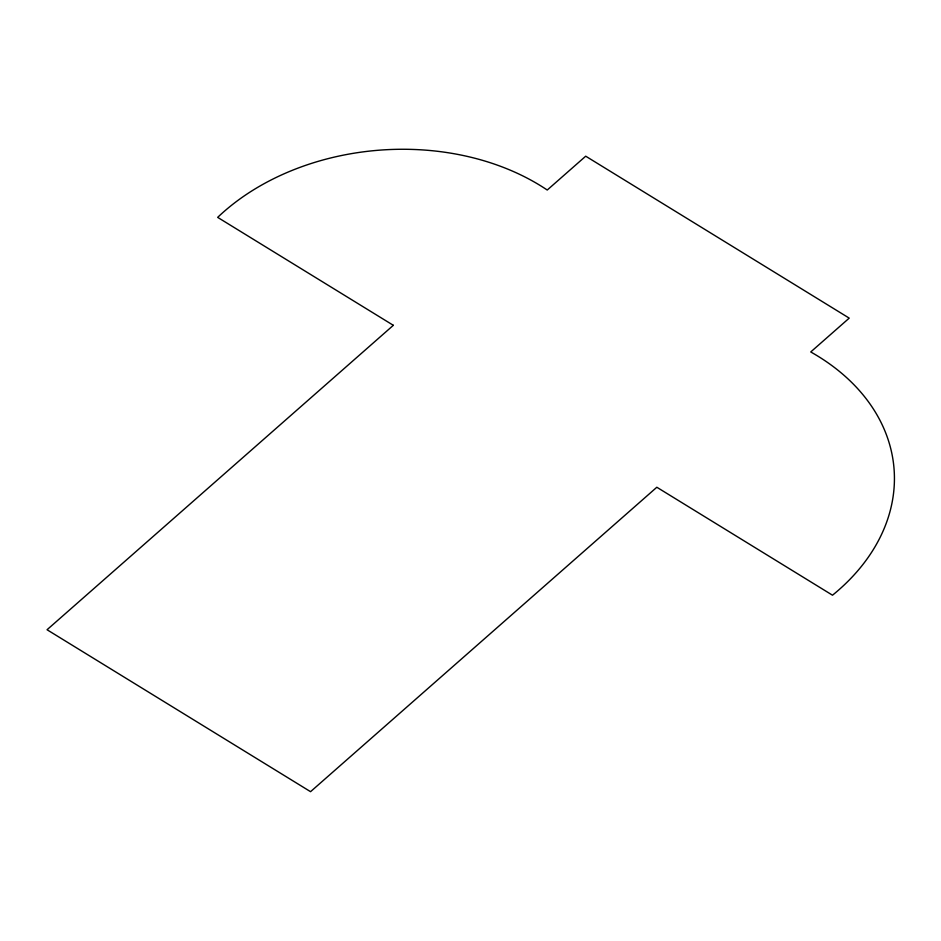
<?xml version="1.0" encoding="UTF-8"?>
<svg xmlns="http://www.w3.org/2000/svg" width="941" height="941" viewBox="0 0 941 941"><rect width="100%" height="100%" fill="white"/><g stroke="black" fill="none" stroke-linecap="round" stroke-linejoin="round"><path stroke-width="1.41" d="M393.338 325.315L47.05 629.741L310.554 791.675L656.83 487.25L832.503 595.206A224.652 165.898 -4.3 0 0 810.742 351.958L849.217 318.129L585.714 156.194L547.239 190.023A224.652 165.898 -4.3 0 0 217.665 217.371L393.338 325.315"/></g></svg>
